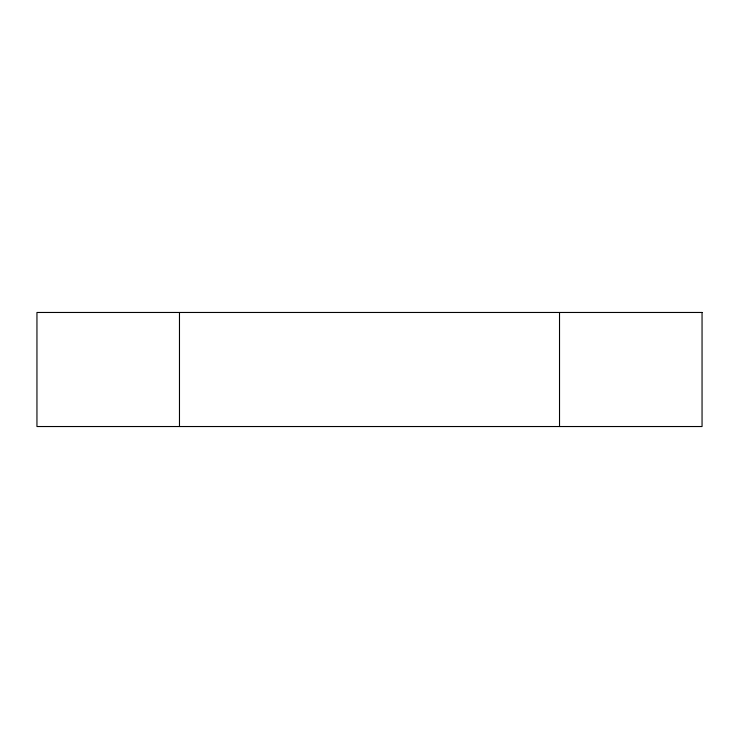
<?xml version="1.0" encoding="UTF-8"?>
<svg xmlns="http://www.w3.org/2000/svg" width="739" height="739" viewBox="0 0 739 739"><rect width="100%" height="100%" fill="white"/><g stroke="black" fill="none" stroke-linecap="round" stroke-linejoin="round"><path stroke-width="1.11" d="M559.525 312.468L559.525 426.532M179.475 312.468L179.475 426.532M702.05 312.468L36.95 312.468L36.95 426.532L702.05 426.532L702.05 312.468"/></g></svg>
